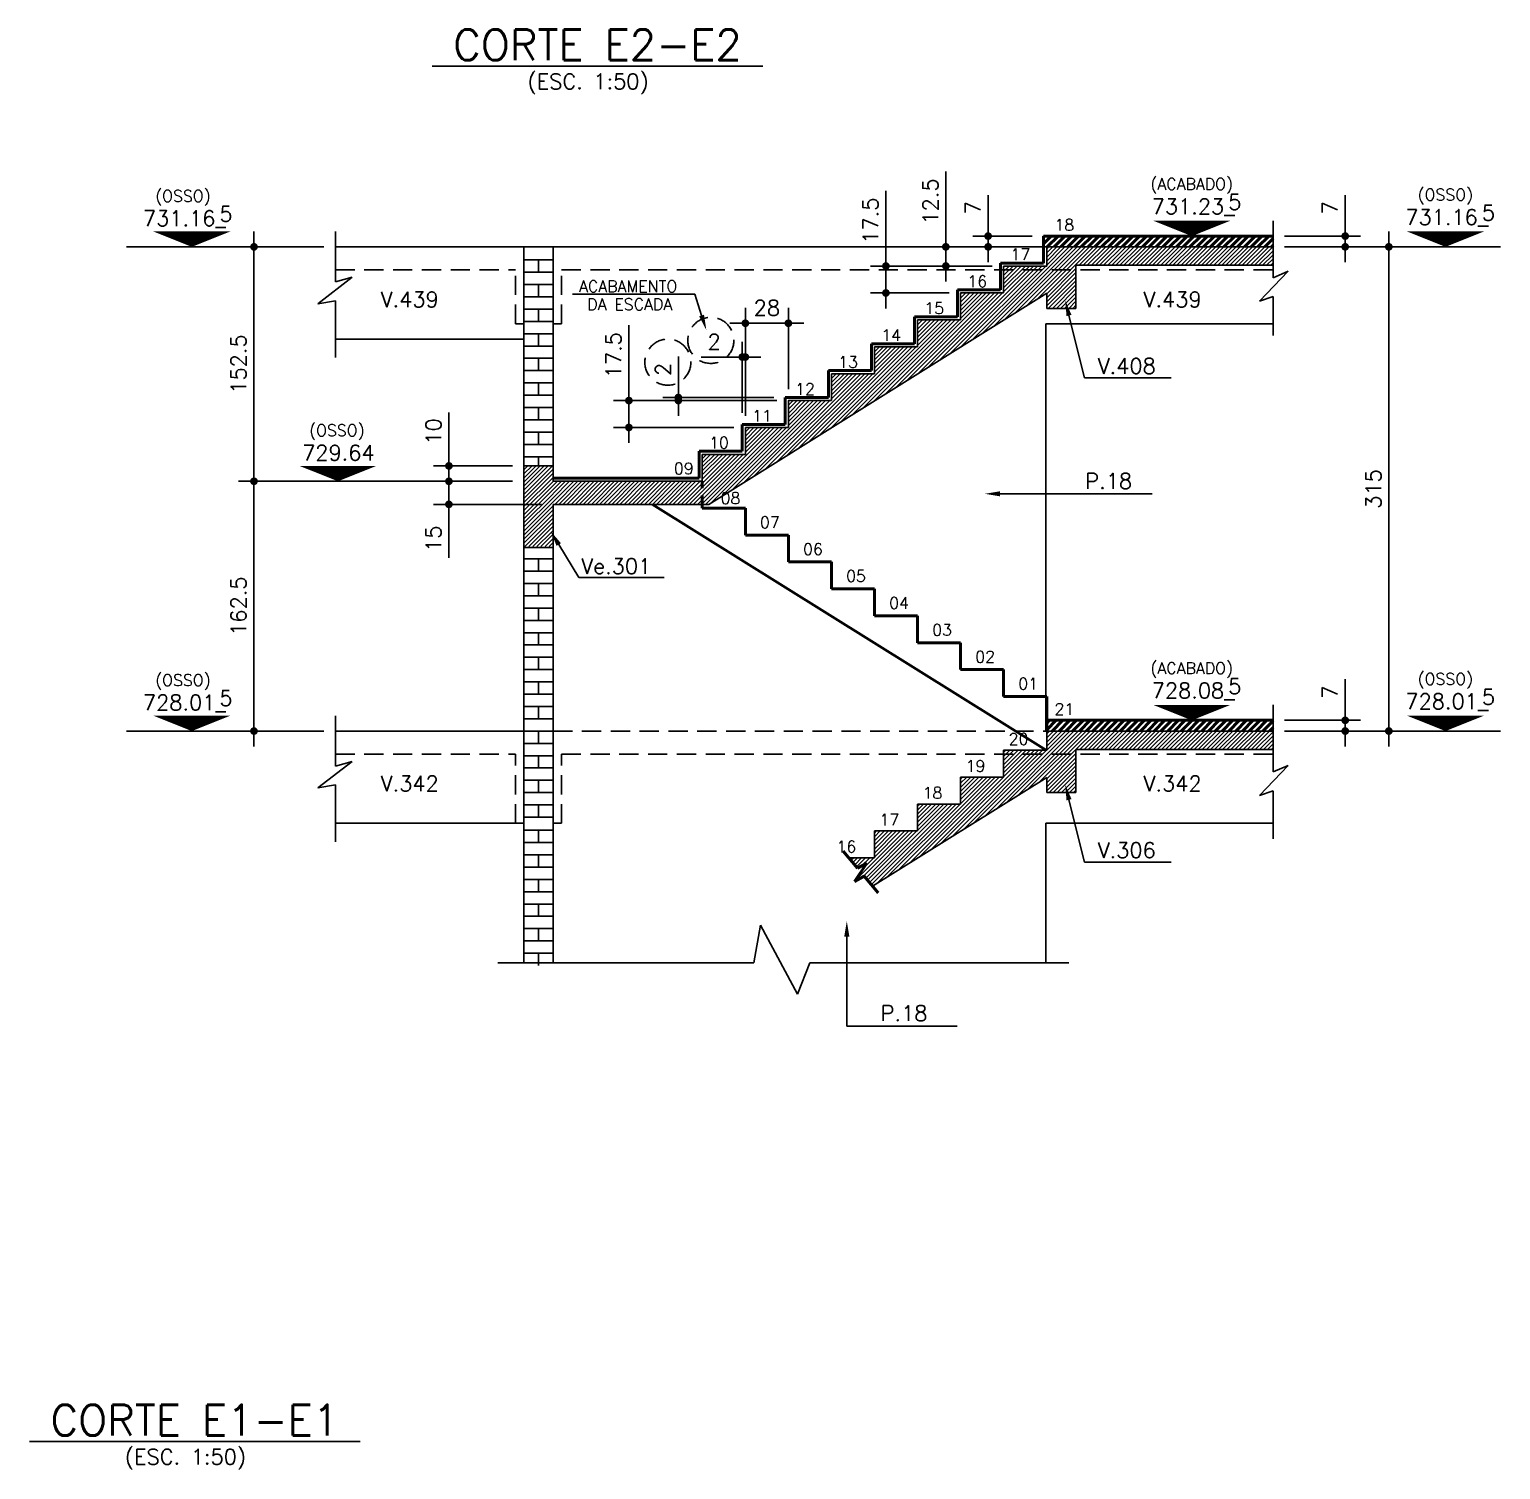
# Model space of a CAD drawing. Header units: inches. Extents: x 0 to 5940, y 0 to 4205.
# Drawn here: x 4016 to 4973, y 1271 to 2208 of the extents above; entities that cross this region are included whole.
import ezdxf
from ezdxf.enums import TextEntityAlignment as Align

# ---------------------------------------------------------------- set-up
doc = ezdxf.new("R2010")
doc.units = ezdxf.units.IN
doc.header["$LTSCALE"] = 50
doc.header["$MEASUREMENT"] = 0
doc.linetypes.add('HIDDEN', pattern=[0.375, 0.25, -0.125])
for name, color, linetype in [('CORTES', 2, 'Continuous'), ('COTA', 6, 'Continuous'), ('NIVEL', 3, 'Continuous'), ('TEXTO', 3, 'Continuous')]:
    doc.layers.add(name, color=color, linetype=linetype)
doc.styles.add('ROMANS', font='romans.shx')
doc.dimstyles.new('COTA_50', dxfattribs={"dimscale": 5, "dimtxt": 2, "dimasz": 1, "dimexe": 2, "dimexo": 1.5, "dimgap": 1, "dimtad": 1, "dimzin": 12, "dimdsep": 46, "dimtxsty": 'ROMANS', "dimblk1": 'COTA', "dimblk2": 'COTA', "dimsah": 1, "dimcen": -4, "dimdle": 1.5, "dimclrd": 6, "dimclre": 6, "dimclrt": 3, "dimadec": 0, "dimazin": 0, "dimtfac": 1, "dimtofl": 0, "dimtmove": 0, "dimatfit": 3, "dimldrblk": 'COTA', "dimfxl": 1, "dimtolj": 1, "dimtzin": 12, "dimarcsym": 0})
pattern_1 = [(45, (-6961.363, 14083.897), (-2.2097087, 2.2097087), [])]
pattern_2 = [(45, (-6961.3629, 14083.8969), (-1.32582521, 1.32582521), [])]

# ---------------------------------------------------------------- blocks, each defined once
blk = doc.blocks.new('COTA')
at = {"layer": 'COTA'}
for p, q in [((0, -2), (0, 2)), ((2, 0), (-2, 0))]:
    blk.add_line(p, q, dxfattribs=at)
at = {"layer": 'COTA', "const_width": 0.5}
blk.add_lwpolyline([(-0.25, 0, 1), (0.25, 0, 1)], format="xyb", close=True, dxfattribs=at)
blk = doc.blocks.new('*D153')
at = {"layer": 'COTA', "color": 6, "lineweight": -2, "transparency": 16777216}
for p, q in [((4871.96, 1763.32), (4871.96, 1784.98)), ((4832.55, 1758.32), (4881.96, 1758.32)), ((4832.55, 1751.32), (4881.96, 1751.32)), ((4871.96, 1746.32), (4871.96, 1741.32))]:
    blk.add_line(p, q, dxfattribs=at)
at = {"layer": 'Defpoints', "color": 0, "transparency": 16777216}
for p in [(4825.05, 1758.32), (4825.05, 1751.32), (4871.96, 1758.32)]:
    blk.add_point(p, dxfattribs=at)
at = {"layer": 'COTA', "color": 6, "lineweight": -2, "transparency": 16777216, "xscale": 5, "yscale": 5, "zscale": 5}
for p, rotation in [((4871.96, 1758.32), 270), ((4871.96, 1751.32), 90)]:
    blk.add_blockref('COTA', p, dxfattribs=dict(at, rotation=rotation))
at = {"layer": 'COTA', "color": 3, "transparency": 16777216, "insert": (4861.96, 1776.65), "char_height": 10, "attachment_point": 5, "rotation": 90, "style": 'ROMANS'}
blk.add_mtext('\\A1;7', dxfattribs=at)
blk = doc.blocks.new('*D154')
at = {"layer": 'COTA', "color": 6, "lineweight": -2, "transparency": 16777216}
for p, q in [((4871.96, 2078.32), (4871.96, 2099.98)), ((4832.55, 2073.32), (4881.96, 2073.32)), ((4832.55, 2066.32), (4881.96, 2066.32)), ((4871.96, 2061.32), (4871.96, 2056.32))]:
    blk.add_line(p, q, dxfattribs=at)
at = {"layer": 'Defpoints', "color": 0, "transparency": 16777216}
for p in [(4825.05, 2073.32), (4871.96, 2073.32), (4825.05, 2066.32)]:
    blk.add_point(p, dxfattribs=at)
at = {"layer": 'COTA', "color": 6, "lineweight": -2, "transparency": 16777216, "xscale": 5, "yscale": 5, "zscale": 5}
for p, rotation in [((4871.96, 2073.32), 270), ((4871.96, 2066.32), 90)]:
    blk.add_blockref('COTA', p, dxfattribs=dict(at, rotation=rotation))
at = {"layer": 'COTA', "color": 3, "transparency": 16777216, "insert": (4861.96, 2091.65), "char_height": 10, "attachment_point": 5, "rotation": 90, "style": 'ROMANS'}
blk.add_mtext('\\A1;7', dxfattribs=at)
blk = doc.blocks.new('*D155')
at = {"layer": 'COTA', "color": 6, "lineweight": -2, "transparency": 16777216}
for p, q in [((4899.15, 2066.32), (4910.34, 2066.32)), ((4900.34, 1756.32), (4900.34, 2061.32)), ((4899.15, 1751.32), (4910.34, 1751.32))]:
    blk.add_line(p, q, dxfattribs=at)
at = {"layer": 'Defpoints', "color": 0, "transparency": 16777216}
for p in [(4891.65, 2066.32), (4900.34, 2066.32), (4891.65, 1751.32)]:
    blk.add_point(p, dxfattribs=at)
at = {"layer": 'COTA', "color": 6, "lineweight": -2, "transparency": 16777216, "xscale": 5, "yscale": 5, "zscale": 5}
for p, rotation in [((4900.34, 2066.32), 90), ((4900.34, 1751.32), 270)]:
    blk.add_blockref('COTA', p, dxfattribs=dict(at, rotation=rotation))
at = {"layer": 'COTA', "color": 3, "transparency": 16777216, "insert": (4890.34, 1908.82), "char_height": 10, "attachment_point": 5, "rotation": 90, "style": 'ROMANS'}
blk.add_mtext('\\A1;315', dxfattribs=at)
blk = doc.blocks.new('*D156')
at = {"layer": 'COTA', "color": 6, "lineweight": -2, "transparency": 16777216}
for p, q in [((4330.29, 1913.82), (4152.18, 1913.82)), ((4162.18, 1908.82), (4162.18, 1756.32)), ((4207.67, 1751.32), (4152.18, 1751.32))]:
    blk.add_line(p, q, dxfattribs=at)
at = {"layer": 'Defpoints', "color": 0, "transparency": 16777216}
for p in [(4337.79, 1913.82), (4162.18, 1751.32), (4215.17, 1751.32)]:
    blk.add_point(p, dxfattribs=at)
at = {"layer": 'COTA', "color": 6, "lineweight": -2, "transparency": 16777216, "xscale": 5, "yscale": 5, "zscale": 5}
for p, rotation in [((4162.18, 1913.82), 90), ((4162.18, 1751.32), 270)]:
    blk.add_blockref('COTA', p, dxfattribs=dict(at, rotation=rotation))
at = {"layer": 'COTA', "color": 3, "transparency": 16777216, "insert": (4152.18, 1832.57), "char_height": 10, "attachment_point": 5, "rotation": 90, "style": 'ROMANS'}
blk.add_mtext('\\A1;162.5', dxfattribs=at)
blk = doc.blocks.new('*D157')
at = {"layer": 'COTA', "color": 6, "lineweight": -2, "transparency": 16777216}
for p, q in [((4207.67, 2066.32), (4152.18, 2066.32)), ((4162.18, 1918.82), (4162.18, 2061.32)), ((4322.79, 1913.82), (4152.18, 1913.82))]:
    blk.add_line(p, q, dxfattribs=at)
at = {"layer": 'Defpoints', "color": 0, "transparency": 16777216}
for p in [(4162.18, 2066.32), (4215.17, 2066.32), (4330.29, 1913.82)]:
    blk.add_point(p, dxfattribs=at)
at = {"layer": 'COTA', "color": 6, "lineweight": -2, "transparency": 16777216, "xscale": 5, "yscale": 5, "zscale": 5}
for p, rotation in [((4162.18, 2066.32), 90), ((4162.18, 1913.82), 270)]:
    blk.add_blockref('COTA', p, dxfattribs=dict(at, rotation=rotation))
at = {"layer": 'COTA', "color": 3, "transparency": 16777216, "insert": (4152.18, 1990.07), "char_height": 10, "attachment_point": 5, "rotation": 90, "style": 'ROMANS'}
blk.add_mtext('\\A1;152.5', dxfattribs=at)
blk = doc.blocks.new('*D158')
at = {"layer": 'COTA', "color": 6, "lineweight": -2, "transparency": 16777216}
for p, q in [((4288.97, 1918.82), (4288.97, 1923.82)), ((4285.43, 1913.82), (4278.97, 1913.82)), ((4349.29, 1898.82), (4278.97, 1898.82)), ((4288.97, 1893.82), (4288.97, 1864.05))]:
    blk.add_line(p, q, dxfattribs=at)
at = {"layer": 'Defpoints', "color": 0, "transparency": 16777216}
for p in [(4292.93, 1913.82), (4288.97, 1898.82), (4356.79, 1898.82)]:
    blk.add_point(p, dxfattribs=at)
at = {"layer": 'COTA', "color": 6, "lineweight": -2, "transparency": 16777216, "xscale": 5, "yscale": 5, "zscale": 5}
for p, rotation in [((4288.97, 1913.82), 270), ((4288.97, 1898.82), 90)]:
    blk.add_blockref('COTA', p, dxfattribs=dict(at, rotation=rotation))
at = {"layer": 'COTA', "color": 3, "transparency": 16777216, "insert": (4278.97, 1876.44), "char_height": 10, "attachment_point": 5, "rotation": 90, "style": 'ROMANS'}
blk.add_mtext('\\A1;15', dxfattribs=at)
blk = doc.blocks.new('*D172')
at = {"layer": 'COTA', "color": 6, "lineweight": -2, "transparency": 16777216}
for p, q in [((4612.21, 2071.32), (4612.21, 2115.36)), ((4618.71, 2066.32), (4602.21, 2066.32)), ((4642.29, 2053.82), (4602.21, 2053.82)), ((4612.21, 2048.82), (4612.21, 2043.82))]:
    blk.add_line(p, q, dxfattribs=at)
at = {"layer": 'Defpoints', "color": 0, "transparency": 16777216}
for p in [(4612.21, 2066.32), (4626.21, 2066.32), (4649.79, 2053.82)]:
    blk.add_point(p, dxfattribs=at)
at = {"layer": 'COTA', "color": 6, "lineweight": -2, "transparency": 16777216, "xscale": 5, "yscale": 5, "zscale": 5}
for p, rotation in [((4612.21, 2066.32), 270), ((4612.21, 2053.82), 90)]:
    blk.add_blockref('COTA', p, dxfattribs=dict(at, rotation=rotation))
at = {"layer": 'COTA', "color": 3, "transparency": 16777216, "insert": (4602.21, 2095.84), "char_height": 10, "attachment_point": 5, "rotation": 90, "style": 'ROMANS'}
blk.add_mtext('\\A1;12.5', dxfattribs=at)
blk = doc.blocks.new('*D173')
at = {"layer": 'COTA', "color": 6, "lineweight": -2, "transparency": 16777216}
for p, q in [((4573.21, 2058.82), (4573.21, 2102.86)), ((4642.29, 2053.82), (4563.21, 2053.82)), ((4614.29, 2036.32), (4563.21, 2036.32)), ((4573.21, 2031.32), (4573.21, 2026.32))]:
    blk.add_line(p, q, dxfattribs=at)
at = {"layer": 'Defpoints', "color": 0, "transparency": 16777216}
for p in [(4573.21, 2053.82), (4649.79, 2053.82), (4621.79, 2036.32)]:
    blk.add_point(p, dxfattribs=at)
at = {"layer": 'COTA', "color": 6, "lineweight": -2, "transparency": 16777216, "xscale": 5, "yscale": 5, "zscale": 5}
for p, rotation in [((4573.21, 2053.82), 270), ((4573.21, 2036.32), 90)]:
    blk.add_blockref('COTA', p, dxfattribs=dict(at, rotation=rotation))
at = {"layer": 'COTA', "color": 3, "transparency": 16777216, "insert": (4563.21, 2083.34), "char_height": 10, "attachment_point": 5, "rotation": 90, "style": 'ROMANS'}
blk.add_mtext('\\A1;17.5', dxfattribs=at)
blk = doc.blocks.new('*D174')
at = {"layer": 'COTA', "color": 6, "lineweight": -2, "transparency": 16777216}
for p, q in [((4639.71, 2078.32), (4639.71, 2099.98)), ((4668.29, 2073.32), (4629.71, 2073.32)), ((4638.71, 2066.32), (4629.71, 2066.32)), ((4639.71, 2061.32), (4639.71, 2056.32))]:
    blk.add_line(p, q, dxfattribs=at)
at = {"layer": 'Defpoints', "color": 0, "transparency": 16777216}
for p in [(4639.71, 2073.32), (4675.79, 2073.32), (4646.21, 2066.32)]:
    blk.add_point(p, dxfattribs=at)
at = {"layer": 'COTA', "color": 6, "lineweight": -2, "transparency": 16777216, "xscale": 5, "yscale": 5, "zscale": 5}
for p, rotation in [((4639.71, 2073.32), 270), ((4639.71, 2066.32), 90)]:
    blk.add_blockref('COTA', p, dxfattribs=dict(at, rotation=rotation))
at = {"layer": 'COTA', "color": 3, "transparency": 16777216, "insert": (4629.71, 2091.65), "char_height": 10, "attachment_point": 5, "rotation": 90, "style": 'ROMANS'}
blk.add_mtext('\\A1;7', dxfattribs=at)
blk = doc.blocks.new('*D175')
at = {"layer": 'COTA', "color": 6, "lineweight": -2, "transparency": 16777216}
for p, q in [((4481.79, 1956.32), (4481.79, 2026.63)), ((4509.79, 1973.82), (4509.79, 2026.63)), ((4486.79, 2016.63), (4504.79, 2016.63))]:
    blk.add_line(p, q, dxfattribs=at)
at = {"layer": 'Defpoints', "color": 0, "transparency": 16777216}
for p in [(4509.79, 2016.63), (4509.79, 1966.32), (4481.79, 1948.82)]:
    blk.add_point(p, dxfattribs=at)
at = {"layer": 'COTA', "color": 6, "lineweight": -2, "transparency": 16777216, "xscale": 5, "yscale": 5, "zscale": 5, "rotation": 180}
blk.add_blockref('COTA', (4481.79, 2016.63), dxfattribs=at)
at = {"layer": 'COTA', "color": 6, "lineweight": -2, "transparency": 16777216, "xscale": 5, "yscale": 5, "zscale": 5}
blk.add_blockref('COTA', (4509.79, 2016.63), dxfattribs=at)
at = {"layer": 'COTA', "color": 3, "transparency": 16777216, "insert": (4495.79, 2026.63), "char_height": 10, "attachment_point": 5, "style": 'ROMANS'}
blk.add_mtext('\\A1;28', dxfattribs=at)
blk = doc.blocks.new('*D176')
at = {"layer": 'COTA', "color": 6, "lineweight": -2, "transparency": 16777216}
for p, q in [((4406.04, 1971.32), (4406.04, 2015.36)), ((4502.29, 1966.32), (4396.04, 1966.32)), ((4474.29, 1948.82), (4396.04, 1948.82)), ((4406.04, 1943.82), (4406.04, 1938.82))]:
    blk.add_line(p, q, dxfattribs=at)
at = {"layer": 'Defpoints', "color": 0, "transparency": 16777216}
for p in [(4406.04, 1966.32), (4509.79, 1966.32), (4481.79, 1948.82)]:
    blk.add_point(p, dxfattribs=at)
at = {"layer": 'COTA', "color": 6, "lineweight": -2, "transparency": 16777216, "xscale": 5, "yscale": 5, "zscale": 5}
for p, rotation in [((4406.04, 1966.32), 270), ((4406.04, 1948.82), 90)]:
    blk.add_blockref('COTA', p, dxfattribs=dict(at, rotation=rotation))
at = {"layer": 'COTA', "color": 3, "transparency": 16777216, "insert": (4396.04, 1995.84), "char_height": 10, "attachment_point": 5, "rotation": 90, "style": 'ROMANS'}
blk.add_mtext('\\A1;17.5', dxfattribs=at)
blk = doc.blocks.new('*D177')
at = {"layer": 'COTA', "color": 6, "lineweight": -2, "transparency": 16777216}
for p, q in [((4479.79, 1958.32), (4479.79, 2004.62)), ((4479.79, 1994.62), (4453.12, 1994.62)), ((4474.79, 1994.62), (4469.79, 1994.62)), ((4486.79, 1994.62), (4491.79, 1994.62)), ((4481.79, 1989.91), (4481.79, 1984.62))]:
    blk.add_line(p, q, dxfattribs=at)
at = {"layer": 'Defpoints', "color": 0, "transparency": 16777216}
for p in [(4479.79, 1994.62), (4481.79, 1997.41), (4479.79, 1950.82)]:
    blk.add_point(p, dxfattribs=at)
at = {"layer": 'COTA', "color": 6, "lineweight": -2, "transparency": 16777216, "xscale": 5, "yscale": 5, "zscale": 5}
blk.add_blockref('COTA', (4479.79, 1994.62), dxfattribs=at)
at = {"layer": 'COTA', "color": 6, "lineweight": -2, "transparency": 16777216, "xscale": 5, "yscale": 5, "zscale": 5, "rotation": 180}
blk.add_blockref('COTA', (4481.79, 1994.62), dxfattribs=at)
at = {"layer": 'COTA', "color": 3, "transparency": 16777216, "insert": (4461.45, 2004.62), "char_height": 10, "attachment_point": 5, "style": 'ROMANS'}
blk.add_mtext('\\A1;2', dxfattribs=at)
blk = doc.blocks.new('*D178')
at = {"layer": 'COTA', "color": 6, "lineweight": -2, "transparency": 16777216}
for p, q in [((4438.2, 1973.32), (4438.2, 1994.98)), ((4500.29, 1968.32), (4428.2, 1968.32)), ((4502.29, 1966.32), (4428.2, 1966.32)), ((4438.2, 1961.32), (4438.2, 1956.32))]:
    blk.add_line(p, q, dxfattribs=at)
at = {"layer": 'Defpoints', "color": 0, "transparency": 16777216}
for p in [(4438.2, 1968.32), (4507.79, 1968.32), (4509.79, 1966.32)]:
    blk.add_point(p, dxfattribs=at)
at = {"layer": 'COTA', "color": 6, "lineweight": -2, "transparency": 16777216, "xscale": 5, "yscale": 5, "zscale": 5}
for p, rotation in [((4438.2, 1968.32), 270), ((4438.2, 1966.32), 90)]:
    blk.add_blockref('COTA', p, dxfattribs=dict(at, rotation=rotation))
at = {"layer": 'COTA', "color": 3, "transparency": 16777216, "insert": (4428.2, 1986.65), "char_height": 10, "attachment_point": 5, "rotation": 90, "style": 'ROMANS'}
blk.add_mtext('\\A1;2', dxfattribs=at)
blk = doc.blocks.new('*D339')
at = {"layer": 'COTA', "color": 6, "lineweight": -2}
for p, q in [((4288.97, 1928.82), (4288.97, 1958.58)), ((4330.29, 1923.82), (4278.97, 1923.82)), ((4322.79, 1913.82), (4278.97, 1913.82)), ((4288.97, 1908.82), (4288.97, 1903.82))]:
    blk.add_line(p, q, dxfattribs=at)
at = {"layer": 'Defpoints', "color": 0}
for p in [(4288.97, 1923.82), (4337.79, 1923.82), (4330.29, 1913.82)]:
    blk.add_point(p, dxfattribs=at)
at = {"layer": 'COTA', "color": 6, "lineweight": -2, "xscale": 5, "yscale": 5, "zscale": 5}
for p, rotation in [((4288.97, 1923.82), 270), ((4288.97, 1913.82), 90)]:
    blk.add_blockref('COTA', p, dxfattribs=dict(at, rotation=rotation))
at = {"layer": 'COTA', "color": 3, "insert": (4278.97, 1946.2), "char_height": 10, "attachment_point": 5, "rotation": 90, "style": 'ROMANS'}
blk.add_mtext('\\A1;10', dxfattribs=at)

msp = doc.modelspace()

# ---------------------------------------------------------------- hatches: boundary and pattern name
at = {"layer": 'CORTES', "linetype": 'Continuous', "lineweight": 50}
h = msp.add_hatch(dxfattribs=at)
h.set_pattern_fill('ANSI31', color=253, scale=25)
h.set_pattern_definition(pattern_1)
h.paths.add_polyline_path([(4825.049, 2066.316), (4825.049, 2073.316), (4675.787, 2073.316), (4675.787, 2066.316)])
at = {"layer": 'CORTES'}
h = msp.add_hatch(dxfattribs=at)
h.set_pattern_fill('ANSI31', color=252, scale=15)
h.set_pattern_definition(pattern_2)
h.paths.add_polyline_path([(4464.899, 1897.237), (4480.792, 1897.237), (4480.792, 1908.487), (4464.899, 1908.487)], flags=25)
h.paths.add_polyline_path([(4458.089, 1898.816), (4677.787, 2036.128), (4677.787, 2036.128), (4677.787, 2026.316), (4677.787, 2026.316), (4696.787, 2026.316), (4696.787, 2026.316), (4696.787, 2054.316), (4696.787, 2054.316), (4825.049, 2054.316), (4825.049, 2054.316), (4825.049, 2066.316), (4825.049, 2066.316), (4677.787, 2066.316), (4677.787, 2066.316), (4677.787, 2053.816), (4677.787, 2053.816), (4649.787, 2053.816), (4649.787, 2053.816), (4649.787, 2036.316), (4649.787, 2036.316), (4621.787, 2036.316), (4621.787, 2036.316), (4621.787, 2018.816), (4621.787, 2018.816), (4593.787, 2018.816), (4593.787, 2018.816), (4593.787, 2001.316), (4593.787, 2001.316), (4565.787, 2001.316), (4565.787, 2001.316), (4565.787, 1983.816), (4565.787, 1983.816), (4537.787, 1983.816), (4537.787, 1983.816), (4537.787, 1966.316), (4537.787, 1966.316), (4509.787, 1966.316), (4509.787, 1966.316), (4509.787, 1948.816), (4509.787, 1948.816), (4481.787, 1948.816), (4481.787, 1948.816), (4481.787, 1931.316), (4481.787, 1931.316), (4453.787, 1931.316), (4453.787, 1931.316), (4453.787, 1913.816), (4453.787, 1913.816), (4356.787, 1913.816), (4356.787, 1913.816), (4356.787, 1898.816), (4356.787, 1898.816)])
h = msp.add_hatch(dxfattribs=at)
h.set_pattern_fill('ANSI31', color=252, scale=15)
h.set_pattern_definition([(45, (261.8827, 894.7227), (-1.3258252, 1.3258252), [])])
h.paths.add_polyline_path([(4337.787, 1913.816), (4337.787, 1873.816), (4337.787, 1871.316), (4356.787, 1871.316), (4356.787, 1877.295), (4355.207, 1881.211), (4356.787, 1879.387), (4356.787, 1898.816), (4356.787, 1913.816), (4356.787, 1923.816), (4337.787, 1923.816)])
h.paths.add_polyline_path([(4271.466, 1936.316), (4271.466, 1956.078), (4286.466, 1956.078), (4286.466, 1936.316)], flags=9)
h.paths.add_polyline_path([(4144.678, 1810.781), (4144.678, 1854.352), (4159.678, 1854.352), (4159.678, 1810.781)], flags=9)
h.paths.add_polyline_path([(4271.466, 1866.554), (4271.466, 1886.316), (4286.466, 1886.316), (4286.466, 1866.554)], flags=9)
h = msp.add_hatch(dxfattribs=at)
h.set_pattern_fill('ANSI31', color=252, scale=15)
h.set_pattern_definition(pattern_2)
h.paths.add_polyline_path([(4696.787, 1739.316), (4825.049, 1739.316), (4825.049, 1751.316), (4677.787, 1751.316), (4677.787, 1738.816), (4649.787, 1738.816), (4649.787, 1721.316), (4621.787, 1721.316), (4621.787, 1703.816), (4593.787, 1703.816), (4593.787, 1686.316), (4565.787, 1686.316), (4565.787, 1668.816), (4549.204, 1668.816), (4554.839, 1662.034), (4560.795, 1665.381), (4552.833, 1653.449), (4559.158, 1656.834), (4564.544, 1650.351), (4677.787, 1721.128), (4677.787, 1711.316), (4696.787, 1711.316)])
at = {"layer": 'CORTES', "linetype": 'Continuous', "lineweight": 50}
h = msp.add_hatch(dxfattribs=at)
h.set_pattern_fill('ANSI31', color=253, scale=25)
h.set_pattern_definition(pattern_1)
h.paths.add_polyline_path([(4825.049, 1751.316), (4825.049, 1758.316), (4677.787, 1758.316), (4677.787, 1751.316)])

# ---------------------------------------------------------------- linework, layer by layer
at = {"layer": 'CORTES', "color": 8}
for p, q in [((4825.049, 2083.316), (4825.049, 2046.265)), ((4215.172, 2043.463), (4215.172, 2076.316)), ((4337.787, 2006.316), (4337.787, 2066.316)), ((4337.787, 2057.816), (4356.787, 2057.816)), ((4347.287, 2049.816), (4347.287, 2057.816)), ((4356.787, 1913.816), (4356.787, 2066.316)), ((4337.787, 2049.816), (4356.787, 2049.816)), ((4834.871, 2050.487), (4816.152, 2031.036)), ((4825.049, 2046.265), (4834.871, 2050.487)), ((4226.047, 2046.612), (4203.649, 2029.32)), ((4215.172, 2043.463), (4226.047, 2046.612)), ((4337.787, 2041.816), (4356.787, 2041.816)), ((4347.287, 2033.816), (4347.287, 2041.816)), ((4203.649, 2029.32), (4215.172, 2031.277)), ((4215.172, 2031.277), (4215.172, 1994.286)), ((4337.787, 2033.816), (4356.787, 2033.816)), ((4816.152, 2031.036), (4825.049, 2034.025)), ((4825.049, 2034.025), (4825.049, 2008.718)), ((4337.787, 2025.816), (4356.787, 2025.816)), ((4347.287, 2017.816), (4347.287, 2025.816)), ((4337.787, 2017.816), (4356.787, 2017.816)), ((4337.787, 2009.816), (4356.787, 2009.816)), ((4347.287, 2001.816), (4347.287, 2009.816)), ((4337.787, 2001.816), (4356.787, 2001.816)), ((4337.787, 1993.816), (4356.787, 1993.816)), ((4347.287, 1985.816), (4347.287, 1993.816)), ((4337.787, 1985.816), (4356.787, 1985.816)), ((4337.787, 1977.816), (4356.787, 1977.816)), ((4347.287, 1969.816), (4347.287, 1977.816)), ((4337.787, 1969.816), (4356.787, 1969.816)), ((4337.787, 1961.816), (4356.787, 1961.816)), ((4347.287, 1953.816), (4347.287, 1961.816)), ((4337.787, 1953.816), (4356.787, 1953.816)), ((4337.787, 1945.816), (4356.787, 1945.816)), ((4347.287, 1937.816), (4347.287, 1945.816)), ((4337.787, 1937.816), (4356.787, 1937.816)), ((4337.787, 1929.816), (4356.787, 1929.816)), ((4347.287, 1923.816), (4347.287, 1929.816)), ((4356.787, 1751.316), (4356.787, 1870.816)), ((4356.787, 1863.316), (4337.787, 1863.316)), ((4347.287, 1855.316), (4347.287, 1863.316)), ((4356.787, 1855.316), (4337.787, 1855.316)), ((4356.787, 1847.316), (4337.787, 1847.316)), ((4347.287, 1839.316), (4347.287, 1847.316)), ((4356.787, 1839.316), (4337.787, 1839.316)), ((4356.787, 1831.316), (4337.787, 1831.316)), ((4347.287, 1823.316), (4347.287, 1831.316)), ((4356.787, 1823.316), (4337.787, 1823.316)), ((4356.787, 1815.316), (4337.787, 1815.316)), ((4347.287, 1807.316), (4347.287, 1815.316)), ((4356.787, 1807.316), (4337.787, 1807.316)), ((4356.787, 1799.316), (4337.787, 1799.316)), ((4347.287, 1791.316), (4347.287, 1799.316)), ((4356.787, 1791.316), (4337.787, 1791.316)), ((4356.787, 1783.316), (4337.787, 1783.316)), ((4347.287, 1775.316), (4347.287, 1783.316)), ((4356.787, 1775.316), (4337.787, 1775.316)), ((4215.172, 1728.463), (4215.172, 1761.316)), ((4356.787, 1767.316), (4337.787, 1767.316)), ((4347.287, 1759.316), (4347.287, 1767.316)), ((4825.049, 1768.316), (4825.049, 1724.711)), ((4356.787, 1759.316), (4337.787, 1759.316)), ((4356.787, 1751.316), (4337.787, 1751.316)), ((4337.787, 1691.316), (4337.787, 1751.316)), ((4347.287, 1743.316), (4347.287, 1751.316)), ((4356.787, 1691.316), (4356.787, 1751.316)), ((4356.787, 1743.316), (4337.787, 1743.316)), ((4356.787, 1735.316), (4337.787, 1735.316)), ((4347.287, 1727.316), (4347.287, 1735.316)), ((4226.047, 1731.612), (4203.649, 1714.32)), ((4215.172, 1728.463), (4226.047, 1731.612)), ((4356.787, 1727.316), (4337.787, 1727.316)), ((4834.871, 1728.933), (4816.152, 1709.483)), ((4825.049, 1724.711), (4834.871, 1728.933)), ((4203.649, 1714.32), (4215.172, 1716.277)), ((4215.172, 1716.277), (4215.172, 1679.286)), ((4356.787, 1719.316), (4337.787, 1719.316)), ((4347.287, 1711.316), (4347.287, 1719.316)), ((4356.787, 1711.316), (4337.787, 1711.316)), ((4356.787, 1703.316), (4337.787, 1703.316)), ((4347.287, 1695.316), (4347.287, 1703.316)), ((4816.152, 1709.483), (4825.049, 1712.472)), ((4825.049, 1712.472), (4825.049, 1681.316)), ((4356.787, 1695.316), (4337.787, 1695.316)), ((4356.787, 1686.816), (4337.787, 1686.816)), ((4347.287, 1679.316), (4347.287, 1687.316)), ((4356.787, 1600.653), (4356.787, 1691.316)), ((4356.787, 1678.816), (4337.787, 1678.816)), ((4356.787, 1670.816), (4337.787, 1670.816)), ((4347.287, 1663.316), (4347.287, 1671.316)), ((4356.787, 1662.816), (4337.787, 1662.816)), ((4356.787, 1654.816), (4337.787, 1654.816)), ((4356.787, 1646.816), (4337.787, 1646.816)), ((4347.287, 1646.816), (4347.287, 1654.816)), ((4356.787, 1638.816), (4337.787, 1638.816)), ((4347.287, 1630.816), (4347.287, 1638.816)), ((4356.787, 1630.816), (4337.787, 1630.816)), ((4356.787, 1622.816), (4337.787, 1622.816)), ((4347.287, 1614.816), (4347.287, 1622.816)), ((4487.348, 1600.653), (4491.711, 1625.153)), ((4491.711, 1625.153), (4515.711, 1580.153)), ((4356.787, 1614.816), (4337.787, 1614.816)), ((4320.888, 1600.653), (4487.348, 1600.653)), ((4356.787, 1606.816), (4337.787, 1606.816)), ((4347.287, 1598.816), (4347.287, 1606.816)), ((4515.711, 1580.153), (4523.795, 1600.653)), ((4523.795, 1600.653), (4692.287, 1600.653))]:
    msp.add_line(p, q, dxfattribs=at)
at = {"layer": 'CORTES', "color": 253, "linetype": 'Continuous', "lineweight": 50}
for p, q in [((4675.787, 2073.316), (4825.049, 2073.316)), ((4675.787, 2073.316), (4675.787, 2055.816)), ((4647.787, 2055.816), (4675.787, 2055.816)), ((4647.787, 2038.316), (4647.787, 2055.816)), ((4619.787, 2038.316), (4647.787, 2038.316)), ((4619.787, 2020.816), (4619.787, 2038.316)), ((4591.787, 2020.816), (4619.787, 2020.816)), ((4591.787, 2003.316), (4591.787, 2020.816)), ((4563.787, 2003.316), (4591.787, 2003.316)), ((4563.787, 1985.816), (4563.787, 2003.316)), ((4535.787, 1985.816), (4563.787, 1985.816)), ((4535.787, 1968.316), (4535.787, 1985.816)), ((4507.787, 1968.316), (4535.787, 1968.316)), ((4507.787, 1950.816), (4507.787, 1968.316)), ((4479.787, 1950.816), (4507.787, 1950.816)), ((4479.787, 1933.316), (4479.787, 1950.816)), ((4451.787, 1933.316), (4479.787, 1933.316)), ((4451.787, 1915.816), (4451.787, 1933.316)), ((4356.787, 1915.816), (4451.787, 1915.816)), ((4453.787, 1909.301), (4453.787, 1913.816)), ((4453.787, 1898.816), (4453.787, 1904.676)), ((4677.485, 1738.816), (4421.485, 1898.816)), ((4453.787, 1896.316), (4453.787, 1898.816)), ((4453.787, 1896.316), (4481.787, 1896.316)), ((4481.787, 1878.816), (4481.787, 1896.316)), ((4481.787, 1878.816), (4509.787, 1878.816)), ((4509.787, 1861.316), (4509.787, 1878.816)), ((4509.787, 1861.316), (4537.787, 1861.316)), ((4537.787, 1843.816), (4537.787, 1861.316)), ((4537.787, 1843.816), (4565.787, 1843.816)), ((4565.787, 1826.316), (4565.787, 1843.816)), ((4565.787, 1826.316), (4593.787, 1826.316)), ((4593.787, 1808.816), (4593.787, 1826.316)), ((4593.787, 1808.816), (4621.787, 1808.816)), ((4621.787, 1791.316), (4621.787, 1808.816)), ((4621.787, 1791.316), (4649.787, 1791.316)), ((4649.787, 1773.816), (4649.787, 1791.316)), ((4649.787, 1773.816), (4677.787, 1773.816)), ((4677.787, 1751.316), (4677.787, 1773.816)), ((4677.787, 1758.316), (4825.049, 1758.316)), ((4545.509, 1673.263), (4554.839, 1662.034)), ((4560.795, 1665.381), (4552.833, 1653.449)), ((4554.839, 1662.034), (4560.795, 1665.381)), ((4552.833, 1653.449), (4559.158, 1656.834)), ((4559.158, 1656.834), (4568.17, 1645.986))]:
    msp.add_line(p, q, dxfattribs=at)
at = {"layer": 'CORTES'}
for p, q in [((4677.787, 2066.316), (4215.172, 2066.316)), ((4677.287, 2016.316), (4677.287, 1751.316)), ((4677.287, 2016.316), (4825.049, 2016.316)), ((4215.172, 2006.316), (4337.787, 2006.316)), ((4337.787, 1913.816), (4337.787, 2006.316)), ((4337.787, 1751.316), (4337.787, 1870.816)), ((4215.172, 1751.316), (4337.787, 1751.316)), ((4215.172, 1691.316), (4337.787, 1691.316)), ((4337.787, 1600.653), (4337.787, 1691.316)), ((4677.287, 1691.316), (4677.287, 1600.653)), ((4677.287, 1691.316), (4825.049, 1691.316))]:
    msp.add_line(p, q, dxfattribs=at)
at = {"layer": 'CORTES', "color": 1}
for p, q in [((4677.787, 2066.316), (4677.787, 2053.816)), ((4677.787, 2066.316), (4825.049, 2066.316)), ((4649.787, 2036.316), (4649.787, 2053.816)), ((4649.787, 2053.816), (4677.787, 2053.816)), ((4696.787, 2054.316), (4696.787, 2026.316)), ((4696.787, 2054.316), (4825.049, 2054.316)), ((4677.787, 2036.128), (4458.089, 1898.816)), ((4621.787, 2018.816), (4621.787, 2036.316)), ((4621.787, 2036.316), (4649.787, 2036.316)), ((4677.787, 2036.128), (4677.787, 2026.316)), ((4677.787, 2026.316), (4696.787, 2026.316)), ((4593.787, 2001.316), (4593.787, 2018.816)), ((4593.787, 2018.816), (4621.787, 2018.816)), ((4565.787, 1983.816), (4565.787, 2001.316)), ((4565.787, 2001.316), (4593.787, 2001.316)), ((4537.787, 1966.316), (4537.787, 1983.816)), ((4537.787, 1983.816), (4565.787, 1983.816)), ((4509.787, 1948.816), (4509.787, 1966.316)), ((4509.787, 1966.316), (4537.787, 1966.316)), ((4481.787, 1931.316), (4481.787, 1948.816)), ((4481.787, 1948.816), (4509.787, 1948.816)), ((4337.787, 1870.816), (4337.787, 1923.816)), ((4337.787, 1923.816), (4356.787, 1923.816)), ((4356.787, 1913.816), (4356.787, 1923.816)), ((4453.787, 1913.816), (4453.787, 1931.316)), ((4453.787, 1931.316), (4481.787, 1931.316)), ((4356.787, 1913.816), (4453.787, 1913.816)), ((4356.787, 1898.816), (4458.089, 1898.816)), ((4356.787, 1870.816), (4356.787, 1898.816)), ((4337.787, 1870.816), (4356.787, 1870.816)), ((4677.287, 1751.316), (4825.049, 1751.316)), ((4677.787, 1751.316), (4677.787, 1738.816)), ((4649.787, 1738.816), (4649.787, 1721.316)), ((4649.787, 1738.816), (4677.787, 1738.816)), ((4696.787, 1739.316), (4696.787, 1711.316)), ((4696.787, 1739.316), (4825.049, 1739.316)), ((4564.544, 1650.351), (4677.787, 1721.128)), ((4621.787, 1721.316), (4621.787, 1703.816)), ((4621.787, 1721.316), (4649.787, 1721.316)), ((4677.787, 1721.128), (4677.787, 1711.316)), ((4593.787, 1703.816), (4593.787, 1686.316)), ((4593.787, 1703.816), (4621.787, 1703.816)), ((4677.787, 1711.316), (4696.787, 1711.316)), ((4565.787, 1686.316), (4565.787, 1668.816)), ((4565.787, 1686.316), (4593.787, 1686.316)), ((4549.204, 1668.816), (4565.787, 1668.816))]:
    msp.add_line(p, q, dxfattribs=at)
at = {"layer": 'CORTES', "color": 8, "linetype": 'HIDDEN'}
for p, q in [((4215.172, 2051.316), (4332.287, 2051.316)), ((4332.287, 2016.316), (4332.287, 2051.316)), ((4362.287, 2051.316), (4825.049, 2051.316)), ((4362.287, 2016.316), (4362.287, 2051.316)), ((4332.287, 2016.316), (4337.787, 2016.316)), ((4356.787, 2016.316), (4362.287, 2016.316)), ((4356.787, 1751.316), (4677.787, 1751.316)), ((4215.172, 1736.316), (4332.287, 1736.316)), ((4332.287, 1691.316), (4332.287, 1736.316)), ((4362.287, 1736.316), (4825.049, 1736.316)), ((4362.287, 1691.316), (4362.287, 1736.316)), ((4356.787, 1691.316), (4362.287, 1691.316))]:
    msp.add_line(p, q, dxfattribs=at)
at = {"layer": 'COTA'}
for p, q in [((4079.178, 2066.316), (4152.178, 2066.316)), ((4881.964, 2066.316), (4973.023, 2066.316)), ((4079.178, 1751.316), (4152.178, 1751.316)), ((4825.049, 1751.316), (4825.049, 1739.316)), ((4881.964, 1751.316), (4973.023, 1751.316))]:
    msp.add_line(p, q, dxfattribs=at)
at = {"layer": 'NIVEL', "color": 1}
for points in [[(4772.211, 2073.316, 0, 50, 0), (4772.211, 2083.316, 50, 50, 0)], [(4121.768, 2066.316, 0, 50, 0), (4121.768, 2076.316, 50, 50, 0)], [(4937.207, 2066.316, 0, 50, 0), (4937.207, 2076.316, 50, 50, 0)], [(4216.811, 1913.816, 0, 50, 0), (4216.811, 1923.816, 50, 50, 0)], [(4772.211, 1758.316, 0, 50, 0), (4772.211, 1768.316, 50, 50, 0)], [(4121.768, 1751.316, 0, 50, 0), (4121.768, 1761.316, 50, 50, 0)], [(4937.207, 1751.316, 0, 50, 0), (4937.207, 1761.316, 50, 50, 0)]]:
    msp.add_lwpolyline(points, format="xyseb", dxfattribs=at)
at = {"layer": 'TEXTO', "color": 8}
for p, q in [((4448.833, 2035.506), (4369.452, 2035.506)), ((4453.332, 2021.668), (4448.833, 2035.506)), ((4692.304, 2021.66), (4702.365, 1981.019)), ((4758.693, 1981.019), (4702.365, 1981.019)), ((4647.529, 1905.677), (4746.375, 1905.677)), ((4360.422, 1872.678), (4373.529, 1851.234)), ((4373.529, 1851.234), (4428.939, 1851.234)), ((4692.304, 1706.66), (4702.365, 1666.019)), ((4758.693, 1666.019), (4702.365, 1666.019)), ((4547.767, 1617.649), (4547.767, 1559.425)), ((4547.767, 1559.425), (4619.547, 1559.425))]:
    msp.add_line(p, q, dxfattribs=at)
at = {"layer": 'TEXTO', "color": 4, "linetype": 'HIDDEN'}
for centre in [(4459.354, 2005.463), (4431.386, 1991.295)]:
    msp.add_circle(centre, 14.989, dxfattribs=at)
at = {"layer": 'TEXTO', "color": 8}
for points in [[(4690.686, 2021.259), (4693.922, 2022.06), (4689.901, 2031.367)], [(4451.747, 2021.153), (4454.917, 2022.183), (4456.423, 2012.158)], [(4647.529, 1904.01), (4647.529, 1907.343), (4637.529, 1905.677)], [(4359, 1871.809), (4361.844, 1873.548), (4355.207, 1881.211)], [(4690.686, 1706.259), (4693.922, 1707.06), (4689.901, 1716.367)], [(4549.434, 1617.649), (4546.1, 1617.649), (4547.767, 1627.649)]]:
    msp.add_solid(points, dxfattribs=at)

# ---------------------------------------------------------------- texts
at = {"layer": 'NIVEL', "color": 4, "style": 'ROMANS'}
for s, p in [('(ACABADO)', (4772.107, 2103.473)), ('(OSSO)', (4937.103, 2096.473)), ('(OSSO)', (4115.964, 2095.682)), ('(OSSO)', (4216.103, 1943.182)), ('(OSSO)', (4115.964, 1780.682)), ('(ACABADO)', (4772.107, 1788.473)), ('(OSSO)', (4937.103, 1781.473))]:
    msp.add_text(s, height=7.5, dxfattribs=at).set_placement(p, align=Align.CENTER)
at = {"layer": 'NIVEL', "color": 3, "style": 'ROMANS'}
for s, p in [('731.23_', (4773.099, 2087.669)), ('5', (4800.135, 2090.513)), ('731.16_', (4116.956, 2079.878)), ('5', (4143.992, 2082.721)), ('731.16_', (4938.095, 2080.669)), ('5', (4965.131, 2083.513)), ('729.64', (4217.095, 1927.378)), ('728.08_', (4773.099, 1772.669)), ('5', (4800.135, 1775.513)), ('728.01_', (4116.956, 1764.878)), ('5', (4143.992, 1767.721)), ('728.01_', (4938.095, 1765.669)), ('5', (4965.131, 1768.513))]:
    msp.add_text(s, height=10, dxfattribs=at).set_placement(p, align=Align.CENTER)
at = {"layer": 'TEXTO', "color": 1, "style": 'ROMANS'}
for s, p in [('%%U CORTE E2-E2 ', (4278.002, 2187.775)), ('%%U CORTE E1-E1 ', (4016.119, 1293.052))]:
    msp.add_text(s, height=20, dxfattribs=at).set_placement(p)
at = {"layer": 'TEXTO', "color": 3, "style": 'ROMANS'}
for s, p in [('(ESC. 1:50)', (4340.084, 2168.944)), ('V.439', (4244.634, 2027.145)), ('V.439', (4740.86, 2027.145)), ('V.408', (4711.039, 1983.819)), ('V.342', (4244.634, 1712.145)), ('V.342', (4740.86, 1712.145)), ('V.306', (4711.039, 1668.819)), ('(ESC. 1:50)', (4078.201, 1274.221))]:
    msp.add_text(s, height=10, dxfattribs=at).set_placement(p)
at = {"layer": 'TEXTO', "color": 4, "style": 'ROMANS'}
for s, p in [('18', (4682.854, 2076.859)), ('17', (4654.19, 2057.65)), ('ACABAMENTO ', (4373.577, 2036.918)), ('16', (4626.19, 2040.15)), ('DA ESCADA', (4378.957, 2025.196)), ('15', (4598.19, 2022.65)), ('14', (4570.19, 2005.15)), ('13', (4542.19, 1987.65)), ('12', (4514.19, 1970.15)), ('11', (4486.19, 1952.65)), ('10', (4458.19, 1935.15)), ('09', (4435.322, 1918.396)), ('08', (4465.703, 1899.112)), ('07', (4491.322, 1883.396)), ('06', (4519.322, 1865.896)), ('05', (4547.322, 1848.396)), ('04', (4575.322, 1830.896)), ('03', (4603.322, 1813.396)), ('02', (4631.322, 1795.896)), ('01', (4659.322, 1778.396)), ('21', (4682.854, 1761.859)), ('20', (4653.075, 1742.406)), ('19', (4625.075, 1724.906)), ('18', (4597.075, 1707.406)), ('17', (4569.075, 1689.906)), ('16', (4541.075, 1672.406))]:
    msp.add_text(s, height=7.5, dxfattribs=at).set_placement(p)
at = {"layer": 'TEXTO', "style": 'ROMANS'}
for s, p in [('P.18', (4702.941, 1909.004)), ('Ve.301', (4375.15, 1853.579)), ('P.18', (4569.818, 1562.752))]:
    msp.add_text(s, height=10, dxfattribs=at).set_placement(p)

# ---------------------------------------------------------------- dimensions: what is measured, and where the dimension line sits
at = {"layer": 'COTA'}
for base, p1, p2, picture, middle in [((4612.211, 2066.316), (4649.787, 2053.816), (4626.211, 2066.316), '*D172', (4602.211, 2095.84)), ((4573.211, 2053.816), (4621.787, 2036.316), (4649.787, 2053.816), '*D173', (4563.211, 2083.34)), ((4639.711, 2073.316), (4646.211, 2066.316), (4675.787, 2073.316), '*D174', (4629.711, 2091.65)), ((4871.964, 2073.316), (4825.049, 2066.316), (4825.049, 2073.316), '*D154', (4861.964, 2091.65)), ((4162.178, 2066.316), (4330.287, 1913.816), (4215.172, 2066.316), '*D157', (4152.178, 1990.066)), ((4900.342, 2066.316), (4891.645, 1751.316), (4891.645, 2066.316), '*D155', (4890.342, 1908.816)), ((4406.041, 1966.316), (4481.787, 1948.816), (4509.787, 1966.316), '*D176', (4396.041, 1995.84)), ((4438.2, 1968.316), (4509.787, 1966.316), (4507.787, 1968.316), '*D178', (4428.2, 1986.65)), ((4288.966, 1923.816), (4330.287, 1913.816), (4337.787, 1923.816), '*D339', (4278.966, 1946.197)), ((4162.178, 1751.316), (4337.787, 1913.816), (4215.172, 1751.316), '*D156', (4152.178, 1832.566)), ((4288.966, 1898.816), (4292.928, 1913.816), (4356.787, 1898.816), '*D158', (4278.966, 1876.435)), ((4871.964, 1758.316), (4825.049, 1751.316), (4825.049, 1758.316), '*D153', (4861.964, 1776.65))]:
    dim = msp.add_linear_dim(base=base, p1=p1, p2=p2, angle=90, dimstyle='COTA_50', dxfattribs=at)
    dim.commit()
    dim.dimension.update_dxf_attribs({"geometry": picture, "text_midpoint": middle})
dim = msp.add_linear_dim(base=(4509.787, 2016.631), p1=(4481.787, 1948.816), p2=(4509.787, 1966.316), dimstyle='COTA_50', dxfattribs=at)
dim.commit()
dim.dimension.update_dxf_attribs({"geometry": '*D175', "text_midpoint": (4495.787, 2026.631)})
dim = msp.add_linear_dim(base=(4479.787, 1994.621), p1=(4481.787, 1997.406), p2=(4479.787, 1950.816), dimstyle='COTA_50', dxfattribs=at)
dim.commit()
dim.dimension.update_dxf_attribs({"geometry": '*D177', "text_midpoint": (4461.454, 1994.621), "dimtype": 160})

doc.saveas('drawing.dxf')
